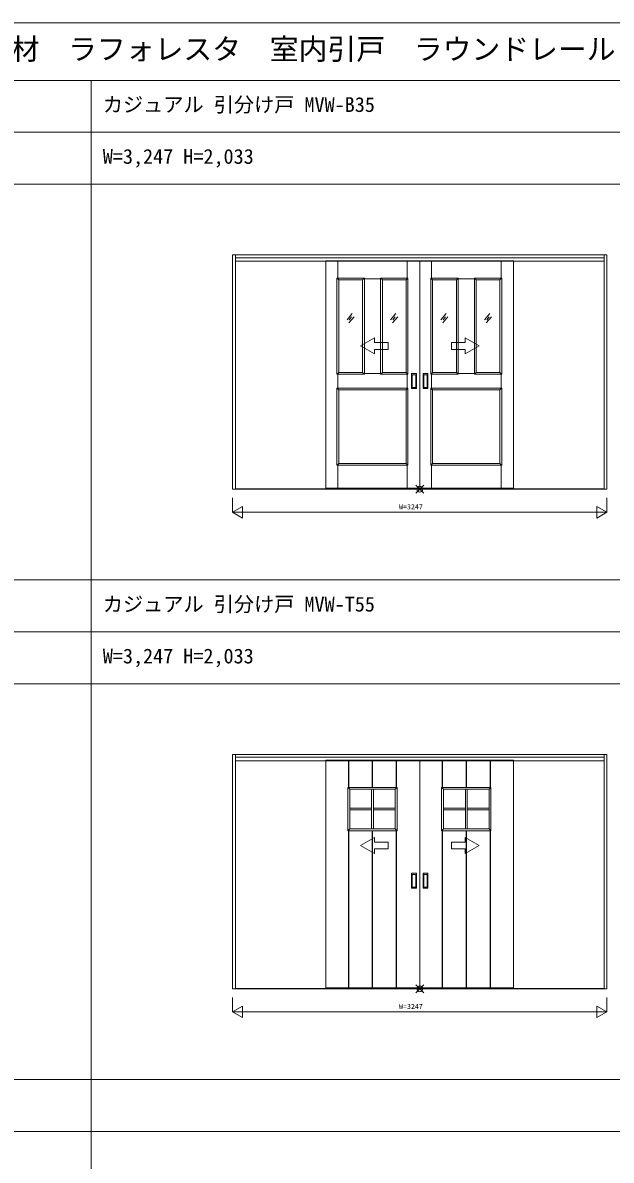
# Model space of a CAD drawing. Units: millimetres, scale not verified. Extents: x -14341 to 14341, y -10000 to 10000.
# Drawn here: x -9235 to -4130, y 130 to 10000 of the extents above; entities that cross this region are included whole.
import ezdxf
from ezdxf.enums import TextEntityAlignment as Align

# ---------------------------------------------------------------- set-up
doc = ezdxf.new("R2010")
doc.units = ezdxf.units.MM
doc.header["$LTSCALE"] = 50
for name, color, linetype, lineweight in [('0-0_0', 7, 'Continuous', 9), ('0-5_YKK_13', 2, 'Continuous', 18), ('0-6_YKK_D', 1, 'Continuous', 18), ('0-7_YSS_K', 4, 'Continuous', 9)]:
    doc.layers.add(name, color=color, linetype=linetype, lineweight=lineweight)
doc.layers.add('0-1_USER1', color=7, linetype='Continuous')
doc.styles.add('ＭＳ ゴシック', font='')
doc.styles.get('ＭＳ ゴシック').set_extended_font_data('MS Gothic')

msp = doc.modelspace()

# ---------------------------------------------------------------- linework, layer by layer
at = {"layer": '0-0_0'}
for p, q in [((-14340.51, 10000), (14340.51, 10000)), ((-14340.51, 9500), (14159.49, 9500)), ((-8640.51, -10000), (-8640.51, 9500)), ((-14340.51, 9050), (14159.49, 9050)), ((-14340.51, 8600), (14159.49, 8600)), ((-14340.51, 5165), (14159.49, 5165)), ((-14340.51, 4715), (14159.49, 4715)), ((-14340.51, 4265), (14159.49, 4265)), ((-14340.51, 830), (14159.49, 830)), ((-14340.51, 380), (14159.49, 380))]:
    msp.add_line(p, q, dxfattribs=at)
at = {"layer": '0-5_YKK_13'}
for p, q in [((-4167.01, 5877.5), (-4167.01, 5752.5)), ((-7414.01, 5752.5), (-7327.41, 5802.5)), ((-7414.01, 5752.5), (-7327.41, 5702.5)), ((-7327.41, 5802.5), (-7327.41, 5702.5)), ((-4253.61, 5802.5), (-4167.01, 5752.5)), ((-4167.01, 1542.5), (-4167.01, 1417.5)), ((-7414.01, 1417.5), (-7327.41, 1467.5)), ((-7414.01, 1417.5), (-7327.41, 1367.5)), ((-7327.41, 1467.5), (-7327.41, 1367.5)), ((-4253.61, 1467.5), (-4167.01, 1417.5))]:
    msp.add_line(p, q, dxfattribs=at)
for points in [[(-7414.01, 5877.5), (-7414.01, 5752.5), (-4167.01, 5752.5)], [(-4253.61, 5802.5), (-4253.61, 5702.5), (-4167.01, 5752.5)], [(-7414.01, 1542.5), (-7414.01, 1417.5), (-4167.01, 1417.5)], [(-4253.61, 1467.5), (-4253.61, 1367.5), (-4167.01, 1417.5)]]:
    msp.add_lwpolyline(points, dxfattribs=at)
at = {"layer": '0-6_YKK_D'}
for p, q in [((-5825.86, 5917.14), (-5755.15, 5987.86)), ((-5825.86, 5987.86), (-5755.15, 5917.14)), ((-5825.86, 1582.14), (-5755.15, 1652.86)), ((-5825.86, 1652.86), (-5755.15, 1582.14))]:
    msp.add_line(p, q, dxfattribs=at)
for centre in [(-5790.51, 5952.5), (-5790.51, 1617.5)]:
    msp.add_circle(centre, 25, dxfattribs=at)
at = {"layer": '0-7_YSS_K'}
for p, q in [((-7390.01, 7985.5), (-7390.01, 5952.5)), ((-7390.01, 7961.5), (-4191.01, 7961.5)), ((-7390.01, 7931.5), (-4191.01, 7931.5)), ((-6604.51, 7935.5), (-6604.51, 5952.5)), ((-5790.51, 7935.5), (-6604.51, 7935.5)), ((-6502.51, 7785), (-6502.51, 7935.5)), ((-5899.51, 7785), (-5899.51, 7935.5)), ((-5790.51, 7935.5), (-4976.51, 7935.5)), ((-5688.51, 7785), (-5688.51, 7935.5)), ((-5085.51, 7785), (-5085.51, 7935.5)), ((-4976.51, 7935.5), (-4976.51, 5952.5)), ((-4191.01, 5952.5), (-4191.01, 7985.5)), ((-6509.01, 7785), (-6509.01, 6950)), ((-6271.01, 7785), (-6509.01, 7785)), ((-6509.01, 7785), (-6493.01, 7769)), ((-6287.01, 6966), (-6287.01, 7769)), ((-6131.01, 7778.5), (-6271.01, 7778.5)), ((-5893.01, 7785), (-6131.01, 7785)), ((-6131.01, 7785), (-6131.01, 6950)), ((-6131.01, 7785), (-6115.01, 7769)), ((-6115.01, 7769), (-6115.01, 6966)), ((-5893.01, 7785), (-5909.01, 7769)), ((-5893.01, 6950), (-5893.01, 7785)), ((-5695.01, 7785), (-5695.01, 6950)), ((-5457.01, 7785), (-5695.01, 7785)), ((-5695.01, 7785), (-5679.01, 7769)), ((-5473.01, 6966), (-5473.01, 7769)), ((-5317.01, 7778.5), (-5457.01, 7778.5)), ((-5079.01, 7785), (-5317.01, 7785)), ((-5317.01, 7785), (-5317.01, 6950)), ((-5317.01, 7785), (-5301.01, 7769)), ((-5301.01, 7769), (-5301.01, 6966)), ((-5079.01, 7785), (-5095.01, 7769)), ((-5079.01, 6950), (-5079.01, 7785)), ((-6375.82, 7477.89), (-6421.52, 7423.44)), ((-6360, 7448.82), (-6405.25, 7394.9)), ((-6381.66, 7446.97), (-6402.2, 7422.5)), ((-5997.82, 7477.89), (-6043.52, 7423.44)), ((-5982, 7448.82), (-6027.25, 7394.9)), ((-6003.66, 7446.97), (-6024.2, 7422.5)), ((-5561.82, 7477.89), (-5607.52, 7423.44)), ((-5546, 7448.82), (-5591.25, 7394.9)), ((-5567.66, 7446.97), (-5588.2, 7422.5)), ((-5183.82, 7477.89), (-5229.52, 7423.44)), ((-5168, 7448.82), (-5213.25, 7394.9)), ((-5189.66, 7446.97), (-5210.2, 7422.5)), ((-6304.51, 7195.91), (-6184.51, 7265.19)), ((-6184.51, 7225.91), (-6184.51, 7265.19)), ((-5276.5, 7195.91), (-5396.5, 7265.19)), ((-5396.5, 7225.91), (-5396.5, 7265.19)), ((-6304.51, 7195.91), (-6184.51, 7126.63)), ((-6184.51, 7126.63), (-6184.51, 7165.91)), ((-5276.5, 7195.91), (-5396.5, 7126.63)), ((-5396.5, 7126.63), (-5396.5, 7165.91)), ((-6509.01, 6950), (-6493.01, 6966)), ((-6509.01, 6950), (-6271.01, 6950)), ((-6502.51, 6830), (-6502.51, 6950)), ((-6493.01, 6966), (-6287.01, 6966)), ((-6271.01, 6950), (-6287.01, 6966)), ((-6131.01, 6956.5), (-6271.01, 6956.5)), ((-6131.01, 6950), (-6115.01, 6966)), ((-6131.01, 6950), (-5893.01, 6950)), ((-6115.01, 6966), (-5909.01, 6966)), ((-5893.01, 6950), (-5909.01, 6966)), ((-5899.51, 6830), (-5899.51, 6950)), ((-5861.51, 6826.5), (-5861.51, 6954.5)), ((-5860.51, 6955.5), (-5820.51, 6955.5)), ((-5855.51, 6944.5), (-5855.51, 6836.5)), ((-5826.51, 6945.5), (-5854.51, 6945.5)), ((-5825.51, 6836.5), (-5825.51, 6944.5)), ((-5819.51, 6826.5), (-5819.51, 6954.5)), ((-5761.51, 6826.5), (-5761.51, 6954.5)), ((-5720.51, 6955.5), (-5760.51, 6955.5)), ((-5755.51, 6836.5), (-5755.51, 6944.5)), ((-5754.51, 6945.5), (-5726.51, 6945.5)), ((-5725.51, 6944.5), (-5725.51, 6836.5)), ((-5719.51, 6826.5), (-5719.51, 6954.5)), ((-5695.01, 6950), (-5679.01, 6966)), ((-5695.01, 6950), (-5457.01, 6950)), ((-5688.51, 6830), (-5688.51, 6950)), ((-5679.01, 6966), (-5473.01, 6966)), ((-5457.01, 6950), (-5473.01, 6966)), ((-5317.01, 6956.5), (-5457.01, 6956.5)), ((-5317.01, 6950), (-5301.01, 6966)), ((-5317.01, 6950), (-5079.01, 6950)), ((-5301.01, 6966), (-5095.01, 6966)), ((-5079.01, 6950), (-5095.01, 6966)), ((-5085.51, 6830), (-5085.51, 6950)), ((-5893.01, 6830), (-6509.01, 6830)), ((-6509.01, 6830), (-6493.01, 6814)), ((-6493.01, 6814), (-6493.01, 6176)), ((-5909.01, 6814), (-6493.01, 6814)), ((-5893.01, 6830), (-5909.01, 6814)), ((-5893.01, 6160), (-5893.01, 6830)), ((-5860.51, 6825.5), (-5820.51, 6825.5)), ((-5854.51, 6835.5), (-5826.51, 6835.5)), ((-5720.51, 6825.5), (-5760.51, 6825.5)), ((-5726.51, 6835.5), (-5754.51, 6835.5)), ((-5079.01, 6830), (-5695.01, 6830)), ((-5695.01, 6830), (-5679.01, 6814)), ((-5679.01, 6814), (-5679.01, 6176)), ((-5095.01, 6814), (-5679.01, 6814)), ((-5079.01, 6830), (-5095.01, 6814)), ((-5079.01, 6160), (-5079.01, 6830)), ((-6509.01, 6160), (-6493.01, 6176)), ((-6502.51, 5960.5), (-6502.51, 6160)), ((-6493.01, 6176), (-5909.01, 6176)), ((-5893.01, 6160), (-5909.01, 6176)), ((-5899.51, 5960.5), (-5899.51, 6160)), ((-5695.01, 6160), (-5679.01, 6176)), ((-5688.51, 5960.5), (-5688.51, 6160)), ((-5679.01, 6176), (-5095.01, 6176)), ((-5079.01, 6160), (-5095.01, 6176)), ((-5085.51, 5960.5), (-5085.51, 6160)), ((-4167.01, 5952.5), (-7414.01, 5952.5)), ((-7390.01, 5956.5), (-4191.01, 5956.5)), ((-7390.01, 3650.5), (-7390.01, 1617.5)), ((-7390.01, 3626.5), (-4191.01, 3626.5)), ((-7390.01, 3596.5), (-4191.01, 3596.5)), ((-6604.51, 3600.5), (-6604.51, 1617.5)), ((-5790.51, 3600.5), (-6604.51, 3600.5)), ((-6409.76, 3364.5), (-6409.76, 3600.5)), ((-6406.76, 3364.5), (-6406.76, 3600.5)), ((-6202.51, 3600.5), (-6202.51, 3364.5)), ((-6199.51, 3600.5), (-6199.51, 3364.5)), ((-5995.26, 3600.5), (-5995.26, 3364.5)), ((-5992.26, 3600.5), (-5992.26, 3364.5)), ((-5790.51, 3600.5), (-4976.51, 3600.5)), ((-5595.76, 3364.5), (-5595.76, 3600.5)), ((-5592.76, 3364.5), (-5592.76, 3600.5)), ((-5388.51, 3600.5), (-5388.51, 3364.5)), ((-5385.51, 3600.5), (-5385.51, 3364.5)), ((-5181.26, 3600.5), (-5181.26, 3364.5)), ((-5178.26, 3600.5), (-5178.26, 3364.5)), ((-4976.51, 3600.5), (-4976.51, 1617.5)), ((-4191.01, 1617.5), (-4191.01, 3650.5)), ((-6398.76, 3348.5), (-6414.76, 3364.5)), ((-6003.26, 3348.5), (-5987.26, 3364.5)), ((-5584.76, 3348.5), (-5600.76, 3364.5)), ((-5189.26, 3348.5), (-5173.26, 3364.5)), ((-6208.51, 3348.5), (-6208.51, 3005.5)), ((-6193.51, 3348.5), (-6193.51, 3005.5)), ((-5394.51, 3348.5), (-5394.51, 3005.5)), ((-5379.51, 3348.5), (-5379.51, 3005.5)), ((-6398.76, 3184.5), (-6208.51, 3184.5)), ((-6398.76, 3169.5), (-6208.51, 3169.5)), ((-6193.51, 3184.5), (-6003.26, 3184.5)), ((-6193.51, 3169.5), (-6003.26, 3169.5)), ((-5584.76, 3184.5), (-5394.51, 3184.5)), ((-5584.76, 3169.5), (-5394.51, 3169.5)), ((-5379.51, 3184.5), (-5189.26, 3184.5)), ((-5379.51, 3169.5), (-5189.26, 3169.5)), ((-6414.76, 2989.5), (-6398.76, 3005.5)), ((-6409.76, 1625.5), (-6409.76, 2989.5)), ((-6406.76, 1625.5), (-6406.76, 2989.5)), ((-6202.51, 2989.5), (-6202.51, 1625.5)), ((-6199.51, 2989.5), (-6199.51, 1625.5)), ((-5987.26, 2989.5), (-6003.26, 3005.5)), ((-5995.26, 2989.5), (-5995.26, 1625.5)), ((-5992.26, 2989.5), (-5992.26, 1625.5)), ((-5600.76, 2989.5), (-5584.76, 3005.5)), ((-5595.76, 1625.5), (-5595.76, 2989.5)), ((-5592.76, 1625.5), (-5592.76, 2989.5)), ((-5388.51, 2989.5), (-5388.51, 1625.5)), ((-5385.51, 2989.5), (-5385.51, 1625.5)), ((-5173.26, 2989.5), (-5189.26, 3005.5)), ((-5181.26, 2989.5), (-5181.26, 1625.5)), ((-5178.26, 2989.5), (-5178.26, 1625.5)), ((-6304.51, 2860.91), (-6184.51, 2930.19)), ((-6184.51, 2890.91), (-6184.51, 2930.19)), ((-5276.5, 2860.91), (-5396.5, 2930.19)), ((-5396.5, 2890.91), (-5396.5, 2930.19)), ((-6304.51, 2860.91), (-6184.51, 2791.63)), ((-6184.51, 2791.63), (-6184.51, 2830.91)), ((-5276.5, 2860.91), (-5396.5, 2791.63)), ((-5396.5, 2791.63), (-5396.5, 2830.91)), ((-5861.51, 2491.5), (-5861.51, 2619.5)), ((-5860.51, 2620.5), (-5820.51, 2620.5)), ((-5855.51, 2609.5), (-5855.51, 2501.5)), ((-5826.51, 2610.5), (-5854.51, 2610.5)), ((-5825.51, 2501.5), (-5825.51, 2609.5)), ((-5819.51, 2491.5), (-5819.51, 2619.5)), ((-5761.51, 2491.5), (-5761.51, 2619.5)), ((-5720.51, 2620.5), (-5760.51, 2620.5)), ((-5755.51, 2501.5), (-5755.51, 2609.5)), ((-5754.51, 2610.5), (-5726.51, 2610.5)), ((-5725.51, 2609.5), (-5725.51, 2501.5)), ((-5719.51, 2491.5), (-5719.51, 2619.5)), ((-5860.51, 2490.5), (-5820.51, 2490.5)), ((-5854.51, 2500.5), (-5826.51, 2500.5)), ((-5720.51, 2490.5), (-5760.51, 2490.5)), ((-5726.51, 2500.5), (-5754.51, 2500.5)), ((-4167.01, 1617.5), (-7414.01, 1617.5)), ((-7390.01, 1621.5), (-4191.01, 1621.5))]:
    msp.add_line(p, q, dxfattribs=at)
for points in [[(-7414.01, 5952.5), (-4167.01, 5952.5), (-4167.01, 7985.5), (-7414.01, 7985.5)], [(-7414.01, 1617.5), (-4167.01, 1617.5), (-4167.01, 3650.5), (-7414.01, 3650.5)], [(-6414.76, 3364.5), (-6414.76, 2989.5), (-5987.26, 2989.5), (-5987.26, 3364.5)], [(-5600.76, 3364.5), (-5600.76, 2989.5), (-5173.26, 2989.5), (-5173.26, 3364.5)], [(-6398.76, 3348.5), (-6398.76, 3005.5), (-6003.26, 3005.5), (-6003.26, 3348.5)], [(-5584.76, 3348.5), (-5584.76, 3005.5), (-5189.26, 3005.5), (-5189.26, 3348.5)]]:
    msp.add_lwpolyline(points, close=True, dxfattribs=at)
for points in [[(-6604.51, 5960.5), (-5790.51, 5960.5), (-5790.51, 7935.5)], [(-4976.51, 5960.5), (-5790.51, 5960.5), (-5790.51, 7935.5)], [(-6287.01, 7769), (-6493.01, 7769), (-6493.01, 6966)], [(-6271.01, 6950), (-6271.01, 7785), (-6287.01, 7769)], [(-5909.01, 6966), (-5909.01, 7769), (-6115.01, 7769)], [(-5473.01, 7769), (-5679.01, 7769), (-5679.01, 6966)], [(-5457.01, 6950), (-5457.01, 7785), (-5473.01, 7769)], [(-5095.01, 6966), (-5095.01, 7769), (-5301.01, 7769)], [(-6184.51, 7225.91), (-6064.51, 7225.91), (-6064.51, 7165.91), (-6184.51, 7165.91)], [(-5396.5, 7225.91), (-5516.5, 7225.91), (-5516.5, 7165.91), (-5396.5, 7165.91)], [(-6509.01, 6830), (-6509.01, 6160), (-5893.01, 6160)], [(-6115.01, 6176), (-5909.01, 6176), (-5909.01, 6814)], [(-5695.01, 6830), (-5695.01, 6160), (-5079.01, 6160)], [(-5301.01, 6176), (-5095.01, 6176), (-5095.01, 6814)], [(-6604.51, 1625.5), (-5790.51, 1625.5), (-5790.51, 3600.5)], [(-4976.51, 1625.5), (-5790.51, 1625.5), (-5790.51, 3600.5)], [(-6184.51, 2890.91), (-6064.51, 2890.91), (-6064.51, 2830.91), (-6184.51, 2830.91)], [(-5396.5, 2890.91), (-5516.5, 2890.91), (-5516.5, 2830.91), (-5396.5, 2830.91)]]:
    msp.add_lwpolyline(points, dxfattribs=at)
for centre, start, end in [((-5860.51, 6954.5), 90, 180), ((-5854.51, 6944.5), 90, 180), ((-5826.51, 6944.5), 360, 90), ((-5820.51, 6954.5), 0, 90), ((-5760.51, 6954.5), 90, 180), ((-5754.51, 6944.5), 90, 180), ((-5726.51, 6944.5), 0, 90), ((-5720.51, 6954.5), 0, 90), ((-5860.51, 6826.5), 180, 270), ((-5854.51, 6836.5), 180, 270), ((-5826.51, 6836.5), 270, 360), ((-5820.51, 6826.5), 270, 0), ((-5760.51, 6826.5), 180, 270), ((-5754.51, 6836.5), 180, 270), ((-5726.51, 6836.5), 270, 0), ((-5720.51, 6826.5), 270, 0), ((-5860.51, 2619.5), 90, 180), ((-5854.51, 2609.5), 90, 180), ((-5826.51, 2609.5), 360, 90), ((-5820.51, 2619.5), 0, 90), ((-5760.51, 2619.5), 90, 180), ((-5754.51, 2609.5), 90, 180), ((-5726.51, 2609.5), 0, 90), ((-5720.51, 2619.5), 0, 90), ((-5860.51, 2491.5), 180, 270), ((-5854.51, 2501.5), 180, 270), ((-5826.51, 2501.5), 270, 360), ((-5820.51, 2491.5), 270, 0), ((-5760.51, 2491.5), 180, 270), ((-5754.51, 2501.5), 180, 270), ((-5726.51, 2501.5), 270, 0), ((-5720.51, 2491.5), 270, 0)]:
    msp.add_arc(centre, 1, start, end, dxfattribs=at)

# ---------------------------------------------------------------- texts
at = {"layer": '0-1_USER1', "style": 'ＭＳ ゴシック'}
for s, height, p in [('ＭＶＷＣＡ＿Ｗ０１  木質インテリア建材  ラフォレスタ  室内引戸  ラウンドレール  カジュアル\u3000引分け戸  呼称幅３２４', 183.3, (-13840.51, 9625)), ('カジュアル 引分け戸 MVW-B35', 128.3, (-8540.51, 9187.5)), ('W=3,247 H=2,033', 128.3, (-8540.51, 8737.5)), ('カジュアル 引分け戸 MVW-T55', 128.3, (-8540.51, 4852.5)), ('W=3,247 H=2,033', 128.3, (-8540.51, 4402.5))]:
    msp.add_text(s, height=height, dxfattribs=at).set_placement(p, align=Align.BOTTOM_LEFT)
at = {"layer": '0-5_YKK_13', "style": 'ＭＳ ゴシック'}
for p in [(-5970.51, 5764.5), (-5970.51, 1429.5)]:
    msp.add_text('W=3247', height=43.99, dxfattribs=at).set_placement(p, align=Align.BOTTOM_LEFT)

doc.saveas('drawing.dxf')
